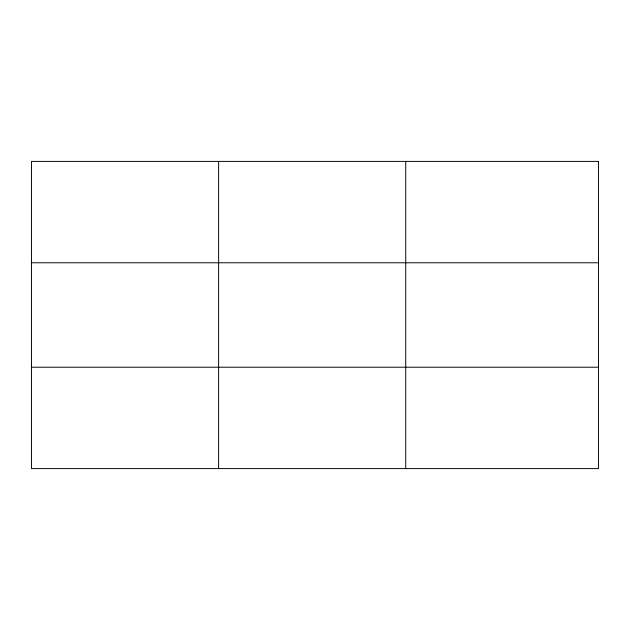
<?xml version="1.0" encoding="UTF-8"?>
<svg xmlns="http://www.w3.org/2000/svg" width="630" height="630" viewBox="0 0 630 630"><rect width="100%" height="100%" fill="white"/><g stroke="black" fill="none" stroke-linecap="round" stroke-linejoin="round"><path stroke-width="0.94" d="M218.61 468.602L218.61 161.398M405.72 468.602L405.72 161.398M31.5 262.773L598.5 262.773M31.5 367.227L598.5 367.227M598.5 161.398L598.5 468.602L31.5 468.602L31.5 161.398L598.5 161.398"/></g></svg>
